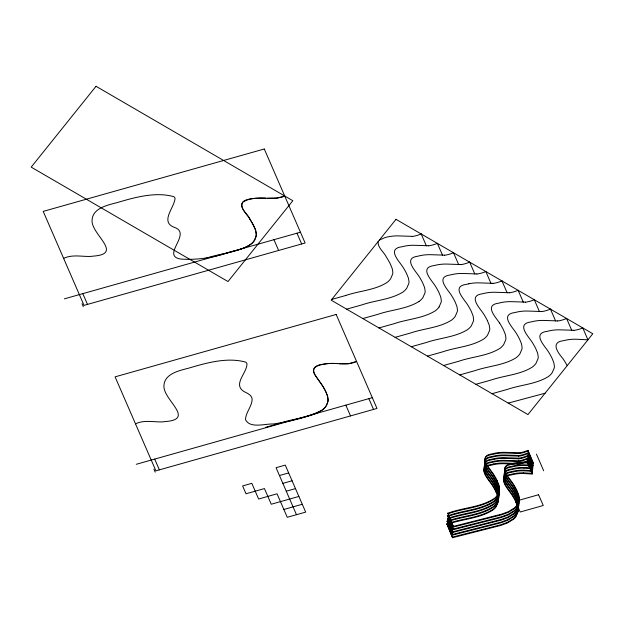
<?xml version="1.0" encoding="UTF-8"?>
<svg xmlns="http://www.w3.org/2000/svg" width="624" height="624" viewBox="0 0 624 624"><rect width="100%" height="100%" fill="white"/><g stroke="black" fill="none" stroke-linecap="round" stroke-linejoin="round"><path stroke-width="0.94" d="M452.533 537.709L446.878 523.887L452.533 537.709L500.659 525.47L507.413 522.998L513.279 519.41A19.063 15.967 5.4 0 0 516.095 516.344L518.076 511.625A13.954 11.684 5.4 0 0 518.209 509.8L517.858 506.228L515.861 501.119A85.238 71.409 5.4 0 0 512.405 494.926C508.303 488.335 495.791 476.315 511.212 474.31A44.46 37.245 5.4 0 1 513.505 473.764A37.518 31.426 5.4 0 1 523.474 472.82M452.782 535.033L447.135 521.212L452.782 535.033L500.916 522.795L507.663 520.322L513.529 516.734A19.063 15.967 5.4 0 0 516.344 513.677L518.333 508.95A13.954 11.684 5.4 0 0 518.466 507.125L518.107 503.56L516.11 498.443M453.032 532.358L447.385 518.544L453.032 532.358L501.166 520.12L507.92 517.647L513.786 514.067A19.063 15.967 5.4 0 0 516.602 511.001L518.521 506.228M453.289 529.69L447.642 515.869L453.289 529.69L501.415 517.452L508.17 514.979L514.036 511.391A19.063 15.967 5.4 0 0 516.851 508.326L518.903 502.936A13.954 11.684 5.4 0 0 519.035 501.111L518.458 497.632L516.617 493.1A85.238 71.409 5.4 0 0 513.162 486.907C509.067 480.316 496.548 468.296 511.969 466.292A44.46 37.245 5.4 0 1 514.262 465.746A37.518 31.426 5.4 0 1 524.238 464.802L532.974 465.332L527.654 453.086L532.912 466.003L524.168 465.481A37.518 31.426 5.4 0 0 514.199 466.409A44.46 37.245 5.4 0 0 511.906 466.955C496.486 468.959 508.997 480.987 513.1 487.57A85.238 71.409 5.4 0 1 516.563 493.763L518.388 498.303L518.973 501.782A13.954 11.684 5.4 0 1 518.833 503.607L516.914 507.655A19.063 15.967 5.4 0 1 514.098 510.721L508.232 514.309L501.485 516.781L453.352 529.019M453.539 527.015L447.892 513.193L453.539 527.015L501.673 514.777L508.42 512.304L514.285 508.716A19.063 15.967 5.4 0 0 517.109 505.658L519.152 500.261A13.954 11.684 5.4 0 0 519.285 498.436L518.708 494.957L516.875 490.425A85.238 71.409 5.4 0 0 513.419 484.232C509.317 477.641 496.805 465.621 512.226 463.616A44.46 37.245 5.4 0 1 514.519 463.07A37.518 31.426 5.4 0 1 524.488 462.127L533.224 462.665L532.155 474.022L523.411 473.499A37.518 31.426 5.4 0 0 513.443 474.427A44.46 37.245 5.4 0 0 511.15 474.973C495.729 476.986 508.24 489.005 512.343 495.589A85.691 71.783 5.4 0 1 515.533 501.236L517.452 505.744L518.185 509.223M532.155 474.022L526.898 461.105A30.794 25.795 5.4 0 1 517.982 463.601M518.489 458.258A30.794 25.795 5.4 0 0 527.358 455.699L532.654 468.679L523.918 468.148M499.192 491.743L499.379 490.456A13.954 11.684 5.4 0 0 499.512 488.631L498.935 485.152L497.102 480.62M498.436 499.762L498.623 498.475A13.954 11.684 5.4 0 0 498.755 496.649L498.178 493.171L496.345 488.639A86.627 72.571 5.4 0 0 492.383 481.65C487.999 475.262 476.83 463.663 491.696 461.83A44.46 37.245 5.4 0 1 493.99 461.284M518.458 506.891L518.645 505.612A13.954 11.684 5.4 0 0 518.778 503.786M499.005 493.748L496.743 498.397A19.25 16.13 5.4 0 1 494.325 500.916C480.581 510.175 462.985 510.143 447.736 515.837M519.028 500.877L517.163 504.988A19.063 15.967 5.4 0 1 514.348 508.045L508.49 511.633L501.735 514.106L453.601 526.344M378.074 241.675C377.637 247.845 384.017 251.979 386.459 257.205A89.677 75.122 5.4 0 1 390.421 264.186L392.27 268.718L392.831 272.197A13.642 11.427 5.4 0 1 392.675 274.03L390.624 278.772A20.101 16.84 5.4 0 1 386.786 282.641C374.47 290.324 359.307 290.807 345.79 295.48M499.099 491.681L496.993 495.721A19.25 16.13 5.4 0 1 494.582 498.241C480.823 507.484 463.234 507.468 447.993 513.17M498.342 499.699L496.236 503.74A19.25 16.13 5.4 0 1 493.818 506.259C480.074 515.518 462.478 515.486 447.229 521.188M518.365 506.836L516.656 510.331A19.063 15.967 5.4 0 1 513.841 513.396L507.983 516.984L501.228 519.457L453.102 531.695M516.407 513.006L518.396 508.279A13.954 11.684 5.4 0 0 518.528 506.454M439.085 306.953L441.145 302.211A13.642 11.427 5.4 0 0 441.301 300.378L440.731 296.899L438.883 292.367A89.677 75.122 5.4 0 0 434.92 285.386C430.537 278.99 419.367 267.392 434.234 265.559A44.46 37.245 5.4 0 1 436.519 265.013A37.869 31.73 5.4 0 1 447.26 264.092L460.738 264.537M379.345 240.092L384.946 237.604A40.084 33.579 5.4 0 1 385.936 237.338A44.6 37.362 5.4 0 1 388.058 236.839A37.869 31.73 5.4 0 1 398.791 235.911L412.277 236.363M419.11 301.431C406.77 309.106 391.622 309.598 378.097 314.27L362.809 318.552M63.625 258.383C71.627 254.483 80.59 256.441 89.092 256.464A36.052 30.202 5.4 0 0 93.647 256.09C123.419 253.828 91.806 234.757 92.04 220.756C92.18 208.159 107.453 205.156 117.133 202.613C134.862 197.301 156.078 191.443 174.096 196.778L175.071 198.214C174.447 207.87 159.143 222.277 175.071 227.627C191.685 234.031 160.836 255.824 180.578 259.03C195.905 260.169 211.528 257.954 226.177 253.328C234.952 250.123 245.216 249.506 252.377 242.915C257.377 238.672 257.026 231.403 253.898 226.192A82.875 69.428 5.4 0 0 252.759 223.985L249.428 218.416A122.444 102.578 5.4 0 0 247.798 215.998C225.147 189.47 273.944 202.683 284.7 195.991L276.643 198.268L267.641 198.268M135.502 423.844C143.497 419.944 152.467 421.902 160.961 421.925A36.052 30.202 5.4 0 0 165.524 421.543C195.289 419.289 163.683 400.218 163.917 386.217C164.057 373.62 179.33 370.609 189.01 368.066C206.739 362.762 227.955 356.905 245.973 362.24L246.948 363.667C247.385 372.754 232.401 384.158 243.883 391.505C247.759 393.424 253.313 395.632 251.963 401.107C250.887 407.667 245.661 412.948 245.505 419.702C250.138 428.813 264.997 423.618 273.226 423.992C289.903 421.489 307.047 417.667 322.156 410.116A20.101 16.84 5.4 0 0 325.985 406.24L328.037 401.497A13.642 11.427 5.4 0 0 328.193 399.664L327.623 396.185L325.775 391.654A86.931 72.821 5.4 0 0 324.636 389.446C319.956 379.626 302.788 366.272 324.215 364.143C334.901 361.702 346.351 366.491 356.577 361.452L348.52 363.73L339.518 363.73M64.397 298.834L300.44 232.214M136.266 464.295L372.31 397.675M279.458 475.535L288.67 472.937M282.867 483.374L292.079 480.769M286.268 491.205L295.48 488.6M298.88 496.439L271.245 504.231L264.443 488.569L246.02 493.771L242.619 485.94L251.823 483.335L258.632 499.005L277.056 493.802L287.258 517.304L305.682 512.101L285.269 465.106L276.058 467.704L296.47 514.699M283.858 509.465L302.281 504.27M331.765 299.411L345.782 295.48M346.655 309.161L361.936 304.879C375.461 300.206 390.616 299.707 402.948 292.04A20.101 16.84 5.4 0 0 406.778 288.171L408.837 283.421A13.642 11.427 5.4 0 0 408.993 281.596L408.424 278.109L406.575 273.577A89.677 75.122 5.4 0 0 402.605 266.596C398.229 260.2 387.052 248.609 401.918 246.776A44.46 37.245 5.4 0 1 404.212 246.23A37.869 31.73 5.4 0 1 414.944 245.302L428.431 245.755M378.963 327.943L394.243 323.661C407.768 318.997 422.924 318.497 435.263 310.83A20.101 16.84 5.4 0 0 439.093 306.953M395.117 337.342L410.405 333.052C423.93 328.388 439.085 327.889 451.417 320.221A20.101 16.84 5.4 0 0 455.247 316.345L457.298 311.602A13.642 11.427 5.4 0 0 457.454 309.769L456.893 306.29L455.036 301.759A89.677 75.122 5.4 0 0 451.074 294.778C446.69 288.382 435.521 276.791 450.388 274.95A44.46 37.245 5.4 0 1 452.681 274.412A37.869 31.73 5.4 0 1 463.414 273.484L476.9 273.936M411.278 346.733L426.449 342.475C440.014 337.795 455.208 337.295 467.571 329.612A20.101 16.84 5.4 0 0 471.401 325.744L473.46 320.993A13.642 11.427 5.4 0 0 473.608 319.168L473.047 315.682L471.198 311.15A89.677 75.122 5.4 0 0 467.228 304.169C462.852 297.773 451.675 286.182 466.541 284.349A44.46 37.245 5.4 0 1 468.835 283.803M427.432 356.125L442.681 351.85C456.214 347.178 471.385 346.679 483.725 339.004A20.101 16.84 5.4 0 0 487.555 335.135L489.614 330.385A13.642 11.427 5.4 0 0 489.77 328.559L489.2 325.073L487.352 320.549M443.586 365.516L458.835 361.241C472.376 356.569 487.539 356.07 499.886 348.403A20.101 16.84 5.4 0 0 503.716 344.526L505.768 339.784A13.642 11.427 5.4 0 0 505.924 337.951L505.354 334.472L503.506 329.94A89.677 75.122 5.4 0 0 499.543 322.959M265.855 427.229L281.135 422.947M459.74 374.915L474.997 370.633C488.53 365.96 503.693 365.469 516.04 357.794A20.101 16.84 5.4 0 0 519.87 353.917L521.921 349.175A13.642 11.427 5.4 0 0 522.077 347.342L521.508 343.863L519.659 339.331A89.677 75.122 5.4 0 0 515.697 332.35C511.313 325.954 500.144 314.363 515.011 312.523A44.46 37.245 5.4 0 1 517.296 311.984A37.869 31.73 5.4 0 1 528.037 311.056L541.515 311.509M475.894 384.306L491.15 380.032C504.683 375.359 519.847 374.86 532.194 367.185A20.101 16.84 5.4 0 0 536.024 363.316L538.075 358.566A13.642 11.427 5.4 0 0 538.231 356.741L537.67 353.254L535.821 348.722A89.677 75.122 5.4 0 0 531.851 341.741C527.467 335.345 516.298 323.755 531.164 321.922A44.46 37.245 5.4 0 1 533.458 321.376A37.869 31.73 5.4 0 1 544.19 320.447L557.677 320.9M492.055 393.697L507.304 389.423C520.837 384.751 536.008 384.251 548.348 376.584A20.101 16.84 5.4 0 0 552.178 372.707L554.237 367.965A13.642 11.427 5.4 0 0 554.385 366.132L553.823 362.645L551.975 358.121A89.677 75.122 5.4 0 0 548.005 351.14C543.629 344.737 532.451 333.146 547.318 331.313A44.46 37.245 5.4 0 1 549.611 330.767A37.869 31.73 5.4 0 1 560.344 329.846L573.83 330.291M508.209 403.096L545.111 393.214M204.781 258.742C220.03 253.071 237.557 253.04 251.339 243.867A19.25 16.13 5.4 0 0 253.796 241.301L256.168 236.044A13.954 11.684 5.4 0 0 256.308 234.211L255.559 230.139L252.759 223.985A88.499 74.139 5.4 0 0 249.943 219.211M447.931 513.833C463.172 508.131 480.761 508.147 494.52 498.911A19.25 16.13 5.4 0 0 496.938 496.392L498.599 493.553L499.255 491.072A13.954 11.684 5.4 0 0 499.45 489.302L498.872 485.823L497.039 481.283A86.627 72.571 5.4 0 0 493.085 474.302C488.693 467.906 477.524 456.316 492.391 454.475A44.46 37.245 5.4 0 1 494.684 453.937A37.877 31.73 5.4 0 1 505.417 453.008L518.903 453.461M447.673 516.508C462.922 510.814 480.519 510.838 494.263 501.587A19.25 16.13 5.4 0 0 496.681 499.067L498.35 496.228L499.13 493.132A13.954 11.684 5.4 0 0 499.262 491.306L498.685 487.828L496.844 483.288A86.627 72.571 5.4 0 0 492.89 476.307C488.506 469.911 477.337 458.32 492.203 456.479A44.46 37.245 5.4 0 1 494.489 455.941A37.877 31.73 5.4 0 1 505.229 455.013L518.708 455.465M447.486 518.513C462.727 512.811 480.316 512.827 494.075 503.591A19.25 16.13 5.4 0 0 496.493 501.072L498.872 495.799A13.954 11.684 5.4 0 0 499.005 493.974L498.428 490.495L496.595 485.963A86.627 72.571 5.4 0 0 492.64 478.982C488.249 472.586 477.079 460.996 491.946 459.155A44.46 37.245 5.4 0 1 494.239 458.609A37.877 31.73 5.4 0 1 504.972 457.688L518.458 458.133M447.424 519.184C462.665 513.482 480.254 513.497 494.013 504.254A19.25 16.13 5.4 0 0 496.431 501.743L498.81 496.47A13.954 11.684 5.4 0 0 498.943 494.645L498.365 491.166L496.532 486.634A86.627 72.571 5.4 0 0 492.578 479.645C488.186 473.257 477.017 461.659 491.884 459.826A44.46 37.245 5.4 0 1 494.177 459.28M447.166 521.859C462.415 516.157 480.012 516.188 493.756 506.93A19.25 16.13 5.4 0 0 496.174 504.41L497.843 501.571L498.498 499.091A13.954 11.684 5.4 0 0 498.693 497.32L498.116 493.841L496.283 489.302M446.979 523.864C462.228 518.162 479.825 518.193 493.568 508.934A19.25 16.13 5.4 0 0 495.986 506.415L498.373 501.15A13.954 11.684 5.4 0 0 498.506 499.325L497.929 495.846L496.088 491.306A86.627 72.571 5.4 0 0 492.133 484.325C487.75 477.929 476.58 466.339 491.447 464.498A44.46 37.245 5.4 0 1 493.732 463.96M446.917 524.527C462.166 518.825 479.747 518.84 493.506 509.605A19.25 16.13 5.4 0 0 495.924 507.086L498.303 501.813A13.954 11.684 5.4 0 0 498.443 499.988L497.866 496.509L496.025 491.977M281.143 422.947C296.634 416.692 340.041 416.668 324.636 389.446A91.478 76.635 5.4 0 0 321.812 384.673L316.828 377.465M452.845 534.362L500.978 522.124L507.725 519.652L513.591 516.071A19.063 15.967 5.4 0 0 516.407 513.006M452.595 537.038L500.721 524.8L507.476 522.327L513.341 518.739A19.063 15.967 5.4 0 0 516.157 515.681L518.138 510.955A13.954 11.684 5.4 0 0 518.271 509.129M444.584 255.146L431.106 254.709A37.869 31.73 5.4 0 0 420.358 255.606A44.46 37.245 5.4 0 0 418.072 256.168C403.213 258.001 414.383 269.599 418.766 275.987A89.677 75.122 5.4 0 1 422.737 282.968L424.577 287.5L425.147 290.987A13.642 11.427 5.4 0 1 424.991 292.812L422.932 297.562A20.101 16.84 5.4 0 1 419.102 301.431M493.054 283.327L479.567 282.883A37.869 31.73 5.4 0 0 468.827 283.787M509.207 292.718L495.721 292.282A37.869 31.73 5.4 0 0 484.981 293.179A44.46 37.245 5.4 0 0 482.695 293.74C467.836 295.573 478.998 307.172 483.389 313.56A89.677 75.122 5.4 0 1 487.36 320.541M525.361 302.11L511.883 301.673A37.869 31.73 5.4 0 0 501.142 302.57A44.46 37.245 5.4 0 0 498.857 303.131C483.99 304.964 495.16 316.563 499.543 322.959M518.965 452.79L505.479 452.353A37.877 31.73 5.4 0 0 494.738 453.25A44.46 37.245 5.4 0 0 492.453 453.812C477.586 455.645 488.756 467.243 493.147 473.632A86.627 72.571 5.4 0 1 497.11 480.613M518.645 456.128L505.167 455.692A37.877 31.73 5.4 0 0 494.426 456.589A44.46 37.245 5.4 0 0 492.141 457.15C477.274 458.983 488.436 470.582 492.835 476.978A86.627 72.571 5.4 0 1 496.79 483.959L498.623 488.491L499.2 491.969A13.954 11.684 5.4 0 1 499.067 493.795M518.396 458.804L504.91 458.367A37.877 31.73 5.4 0 0 494.169 459.264M518.209 460.808L504.722 460.372A37.877 31.73 5.4 0 0 493.982 461.269M518.138 461.479L504.66 461.035A37.877 31.73 5.4 0 0 493.919 461.939A44.46 37.245 5.4 0 0 491.634 462.493C476.767 464.334 487.929 475.933 492.328 482.321M517.951 463.484L504.473 463.039A37.877 31.73 5.4 0 0 493.724 463.944M517.889 464.147L504.403 463.71A37.877 31.73 5.4 0 0 493.662 464.607A44.46 37.245 5.4 0 0 491.377 465.169C476.518 467.002 487.679 478.6 492.071 484.996A86.627 72.571 5.4 0 1 496.033 491.977M523.474 472.828L532.217 473.351L526.898 461.105M265.84 198.136C258.071 197.558 249.623 198.003 242.806 202.121C238.407 208.12 247.985 213.868 249.943 219.211M337.717 363.589C330.088 362.942 304.98 363.581 316.399 376.873M566.615 318.529L571.779 330.408M550.462 309.13L555.625 321.017M539.471 311.626L534.308 299.738A30.794 25.795 5.4 0 1 525.392 302.234M518.154 290.347L523.318 302.234M501.992 280.956L507.156 292.835M491.002 283.444L485.839 271.557A30.794 25.795 5.4 0 1 476.923 274.053M469.685 262.166L474.848 274.053M453.531 252.775L458.695 264.662M536.437 454.132L543.668 470.769M533.224 462.665L527.904 450.419L533.161 463.328L524.425 462.805A37.518 31.426 5.4 0 0 514.449 463.733A44.46 37.245 5.4 0 0 512.164 464.287C496.743 466.292 509.254 478.312 513.357 484.895A85.238 71.409 5.4 0 1 516.812 491.096L518.645 495.628L519.223 499.106A13.954 11.684 5.4 0 1 519.09 500.932M437.377 243.383L442.541 255.263M527.405 455.762L532.724 468.008L523.981 467.485A37.518 31.426 5.4 0 0 514.004 468.413A44.46 37.245 5.4 0 0 511.719 468.959C496.298 470.964 508.81 482.992 512.912 489.575A85.238 71.409 5.4 0 1 516.368 495.768L518.365 500.885L518.716 504.449A13.954 11.684 5.4 0 1 518.583 506.275M421.216 233.984L426.379 245.872M296.985 233.189L301.665 243.961M368.862 398.65L373.534 409.422M273.952 239.694L278.632 250.458M345.829 405.148L350.509 415.919M82.813 293.639L87.493 304.403M154.69 459.092L159.37 469.864M82.04 303.748L83.312 306.68M153.917 469.209L155.189 472.142M518.692 503.872L516.305 496.439A85.238 71.409 5.4 0 0 512.85 490.246C508.747 483.655 496.236 471.635 511.657 469.63A44.46 37.245 5.4 0 1 513.95 469.084A37.518 31.426 5.4 0 1 523.918 468.14M518.435 506.548L516.048 499.114A85.238 71.409 5.4 0 0 512.593 492.921C508.498 486.33 495.979 474.31 511.407 472.306A44.46 37.245 5.4 0 1 513.692 471.76M526.796 461.713A30.794 25.795 5.4 0 1 517.92 464.272M513.692 471.752A37.518 31.426 5.4 0 1 523.669 470.816L532.405 471.346L527.147 458.437L532.467 470.683L523.731 470.153A37.518 31.426 5.4 0 0 513.755 471.081A44.46 37.245 5.4 0 0 511.469 471.635C496.049 473.639 508.56 485.667 512.663 492.25A85.238 71.409 5.4 0 1 516.118 498.443M527.046 459.046A30.794 25.795 5.4 0 1 518.17 461.596M492.32 482.321A86.627 72.571 5.4 0 1 496.283 489.302M527.108 458.375A30.794 25.795 5.4 0 1 518.232 460.933M527.296 456.37A30.794 25.795 5.4 0 1 518.427 458.929M527.553 453.695A30.794 25.795 5.4 0 1 518.677 456.253M527.615 453.032A30.794 25.795 5.4 0 1 518.739 455.582M527.803 451.027A30.794 25.795 5.4 0 1 518.926 453.578M527.865 450.356A30.794 25.795 5.4 0 1 518.989 452.907M567.208 365.672A98.093 82.173 5.4 0 0 562.809 358.48C557.755 352.49 550.22 342.139 563.472 340.704A44.46 37.245 5.4 0 1 565.765 340.158A37.869 31.73 5.4 0 1 576.498 339.238L587.941 339.807L582.769 327.92A30.794 25.795 5.4 0 1 573.862 330.416M421.177 233.922A30.794 25.795 5.4 0 1 412.3 236.48M437.33 243.321A30.794 25.795 5.4 0 1 428.462 245.872M453.492 252.712A30.794 25.795 5.4 0 1 444.616 255.271M469.646 262.103A30.794 25.795 5.4 0 1 460.769 264.662M501.953 280.894A30.794 25.795 5.4 0 1 493.085 283.444M518.107 290.285A30.794 25.795 5.4 0 1 509.239 292.843M550.423 309.075A30.794 25.795 5.4 0 1 541.546 311.626M566.576 318.466A30.794 25.795 5.4 0 1 557.7 321.017M96.034 86.291L31.2 167.131L228.002 281.549L292.828 200.717L96.034 86.291M395.998 219.328L331.172 300.16L527.966 414.578L592.8 333.746L395.998 219.328M264.287 148.996L43.212 211.388L84.037 305.378L305.113 242.986L264.287 148.996M336.164 314.457L115.089 376.849L155.914 470.839L376.99 408.447L336.164 314.457M538.567 494.738L515.525 501.244L520.205 512.008L543.247 505.502L538.567 494.738"/></g></svg>
